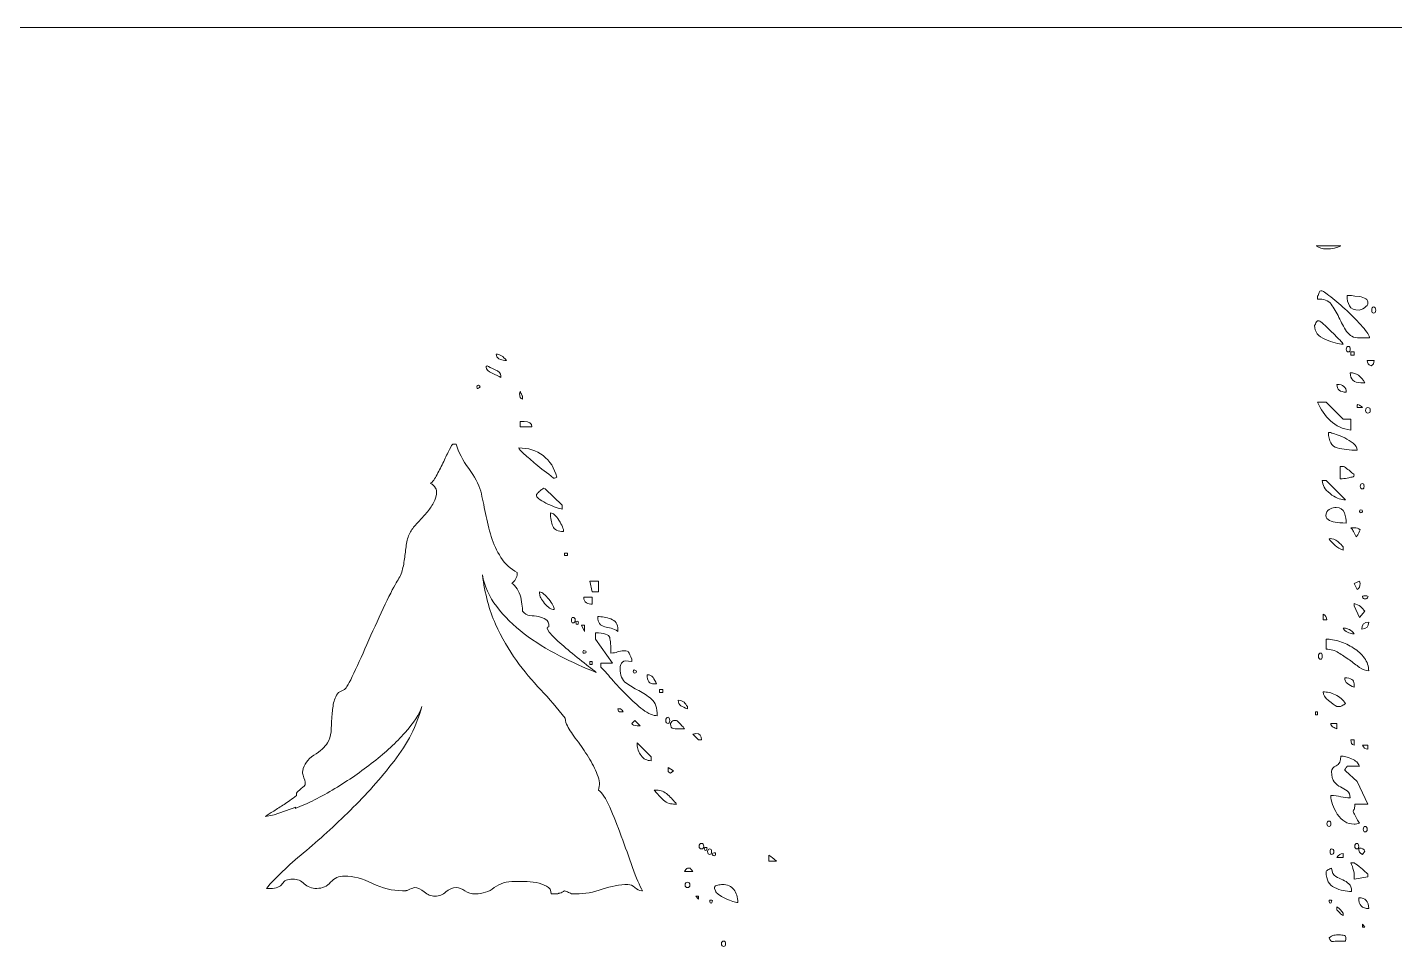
# Model space of a CAD drawing. Extents: x 915 to 2086, y -2344 to -655.
# Drawn here: x 1070.5 to 1226, y -759.9 to -655.3 of the extents above; entities that cross this region are included whole.
import ezdxf

# ---------------------------------------------------------------- set-up
doc = ezdxf.new("R2010")
doc.units = 0
doc.header["$MEASUREMENT"] = 0
doc.layers.add('Layer 1', color=7, linetype='Continuous')

# ---------------------------------------------------------------- blocks, each defined once
blk = doc.blocks.new('block 2')
at = {"layer": 'Layer 1', "lineweight": 0}
for points in [[(1220.99, -692.56), (1220.99, -692.2), (1221.35, -692.2), (1221.35, -692.56), (1220.99, -692.56)], [(1131.57, -715.35), (1131.57, -715.09), (1131.92, -715.09), (1131.92, -715.35), (1131.57, -715.35)], [(1135.44, -719.49), (1134.74, -719.49), (1134.47, -718.26), (1135.44, -718.26), (1135.44, -719.49)], [(1133.86, -723.28), (1133.86, -723.98), (1133.5, -723.28), (1133.86, -723.28)], [(1134.74, -727.41), (1134.74, -727.76), (1134.47, -727.76), (1134.47, -727.41), (1134.74, -727.41)], [(1142.39, -730.93), (1142.39, -730.58), (1142.75, -730.58), (1142.75, -730.93), (1142.39, -730.93)], [(1216.95, -733.13), (1217.21, -733.13), (1217.21, -733.48), (1216.95, -733.48), (1216.95, -733.13)], [(1146.8, -754.08), (1146.8, -754.43), (1146.53, -754.08), (1146.8, -754.08)], [(1222.31, -757.6), (1222.31, -757.25), (1222.58, -757.6), (1222.31, -757.6)]]:
    blk.add_lwpolyline(points, dxfattribs=at)
for points, knots in [([(2085.86, -929.01), (2085.63, -928.87), (2085.41, -928.75), (2085.18, -928.61), (2085.18, -928.61), (2085.18, -716.49), (2085.18, -716.49), (2085.18, -682.75), (2057.73, -655.31), (2024, -655.31), (2024, -655.31), (976.9, -655.31), (976.9, -655.31), (943.16, -655.31), (915.72, -682.75), (915.72, -716.49), (915.72, -716.49), (915.72, -928.61), (915.72, -928.61), (915.49, -928.75), (915.27, -928.87), (915.04, -929.01), (915.04, -929.01), (915.28, -929.05), (915.72, -929.14), (915.72, -929.14), (915.72, -2282.96), (915.72, -2282.96), (915.72, -2316.7), (943.16, -2344.14), (976.9, -2344.14), (976.9, -2344.14), (2024, -2344.14), (2024, -2344.14), (2057.73, -2344.14), (2085.18, -2316.7), (2085.18, -2282.96), (2085.18, -2282.96), (2085.18, -929.14), (2085.18, -929.14), (2085.62, -929.05), (2085.86, -929.01), (2085.86, -929.01)], [0, 0, 0, 0, 1, 1, 1, 2, 2, 2, 3, 3, 3, 4, 4, 4, 5, 5, 5, 6, 6, 6, 7, 7, 7, 8, 8, 8, 9, 9, 9, 10, 10, 10, 11, 11, 11, 12, 12, 12, 13, 13, 13, 14, 14, 14, 14]), ([(1218.18, -680.5), (1217.74, -680.5), (1217.37, -680.36), (1217.05, -680.13), (1217.05, -680.13), (1219.86, -680.13), (1219.86, -680.13), (1219.45, -680.37), (1218.9, -680.5), (1218.18, -680.5)], [0, 0, 0, 0, 1, 1, 1, 2, 2, 2, 3, 3, 3, 3]), ([(1221.96, -690.62), (1221.32, -690.62), (1220.83, -690.37), (1220.51, -689.87), (1220.19, -689.37), (1219.89, -688.84), (1219.63, -688.29), (1219.37, -687.73), (1219.07, -687.23), (1218.75, -686.79), (1218.43, -686.35), (1217.91, -686.16), (1217.21, -686.22), (1217.21, -686.22), (1217.21, -685.87), (1217.21, -685.87), (1217.27, -685.75), (1217.33, -685.62), (1217.39, -685.47), (1217.44, -685.32), (1217.5, -685.25), (1217.56, -685.25), (1217.56, -685.25), (1217.65, -685.25), (1217.65, -685.25), (1217.77, -685.25), (1218.12, -685.49), (1218.71, -685.96), (1219.29, -686.42), (1219.91, -686.95), (1220.55, -687.54), (1221.2, -688.12), (1221.79, -688.73), (1222.31, -689.34), (1222.84, -689.96), (1223.11, -690.39), (1223.11, -690.62), (1223.11, -690.62), (1221.96, -690.62), (1221.96, -690.62)], [0, 0, 0, 0, 1, 1, 1, 2, 2, 2, 3, 3, 3, 4, 4, 4, 5, 5, 5, 6, 6, 6, 7, 7, 7, 8, 8, 8, 9, 9, 9, 10, 10, 10, 11, 11, 11, 12, 12, 12, 13, 13, 13, 13]), ([(1220.55, -685.78), (1220.79, -685.78), (1221.24, -685.82), (1221.92, -685.91), (1222.59, -686), (1222.93, -686.25), (1222.93, -686.66), (1222.93, -686.83), (1222.8, -687.01), (1222.53, -687.19), (1222.27, -687.36), (1222.08, -687.45), (1221.96, -687.45), (1221.37, -687.45), (1220.99, -687.29), (1220.82, -686.97), (1220.64, -686.64), (1220.55, -686.25), (1220.55, -685.78)], [0, 0, 0, 0, 1, 1, 1, 2, 2, 2, 3, 3, 3, 4, 4, 4, 5, 5, 5, 6, 6, 6, 6]), ([(1223.55, -687.8), (1223.43, -687.8), (1223.37, -687.69), (1223.37, -687.45), (1223.37, -687.22), (1223.43, -687.1), (1223.55, -687.1), (1223.72, -687.1), (1223.81, -687.22), (1223.81, -687.45), (1223.81, -687.69), (1223.72, -687.8), (1223.55, -687.8)], [0, 0, 0, 0, 1, 1, 1, 2, 2, 2, 3, 3, 3, 4, 4, 4, 4]), ([(1216.95, -689.04), (1216.95, -688.98), (1217.03, -688.86), (1217.21, -688.68), (1217.21, -688.68), (1217.39, -688.68), (1217.39, -688.68), (1217.44, -688.68), (1217.62, -688.82), (1217.91, -689.08), (1218.21, -689.34), (1218.52, -689.64), (1218.84, -689.96), (1219.16, -690.28), (1219.45, -690.58), (1219.72, -690.84), (1219.98, -691.1), (1220.11, -691.26), (1220.11, -691.32), (1219.59, -691.32), (1218.91, -691.15), (1218.09, -690.79), (1217.27, -690.44), (1216.86, -689.92), (1216.86, -689.21), (1216.86, -689.21), (1216.95, -689.04), (1216.95, -689.04)], [0, 0, 0, 0, 1, 1, 1, 2, 2, 2, 3, 3, 3, 4, 4, 4, 5, 5, 5, 6, 6, 6, 7, 7, 7, 8, 8, 8, 9, 9, 9, 9]), ([(1220.47, -691.9), (1220.47, -691.69), (1220.55, -691.59), (1220.73, -691.59), (1220.85, -691.59), (1220.91, -691.69), (1220.91, -691.9), (1220.91, -692.1), (1220.85, -692.2), (1220.73, -692.2), (1220.55, -692.2), (1220.47, -692.1), (1220.47, -691.9)], [0, 0, 0, 0, 1, 1, 1, 2, 2, 2, 3, 3, 3, 4, 4, 4, 4]), ([(1123.82, -692.47), (1124.23, -692.47), (1124.61, -692.7), (1124.97, -693.17), (1124.97, -693.17), (1124.79, -693.17), (1124.79, -693.17), (1124.56, -693.17), (1124.34, -693.11), (1124.13, -693), (1123.93, -692.88), (1123.82, -692.7), (1123.82, -692.47)], [0, 0, 0, 0, 1, 1, 1, 2, 2, 2, 3, 3, 3, 4, 4, 4, 4]), ([(1222.84, -693.17), (1222.84, -693.17), (1223.64, -693.17), (1223.64, -693.17), (1223.64, -693.47), (1223.52, -693.67), (1223.28, -693.79), (1222.99, -693.67), (1222.84, -693.47), (1222.84, -693.17)], [0, 0, 0, 0, 1, 1, 1, 2, 2, 2, 3, 3, 3, 3]), ([(1124.35, -694.93), (1124.35, -694.93), (1124.35, -695.11), (1124.35, -695.11), (1124.12, -694.99), (1123.78, -694.83), (1123.34, -694.63), (1122.9, -694.42), (1122.68, -694.2), (1122.68, -693.96), (1122.68, -693.96), (1122.68, -693.87), (1122.68, -693.87), (1122.68, -693.82), (1122.71, -693.79), (1122.77, -693.79), (1122.94, -693.91), (1123.25, -694.05), (1123.69, -694.23), (1124.13, -694.4), (1124.35, -694.64), (1124.35, -694.93)], [0, 0, 0, 0, 1, 1, 1, 2, 2, 2, 3, 3, 3, 4, 4, 4, 5, 5, 5, 6, 6, 6, 7, 7, 7, 7]), ([(1222.14, -695.72), (1221.32, -695.72), (1220.91, -695.34), (1220.91, -694.58), (1221.61, -694.58), (1222.17, -694.96), (1222.58, -695.72), (1222.58, -695.72), (1222.14, -695.72), (1222.14, -695.72)], [0, 0, 0, 0, 1, 1, 1, 2, 2, 2, 3, 3, 3, 3]), ([(1121.62, -696.21), (1121.62, -696.06), (1121.68, -695.99), (1121.8, -695.99), (1122.03, -696.11), (1122.03, -696.22), (1121.8, -696.34), (1121.68, -696.4), (1121.62, -696.35), (1121.62, -696.21)], [0, 0, 0, 0, 1, 1, 1, 2, 2, 2, 3, 3, 3, 3]), ([(1219.41, -695.9), (1220.11, -695.9), (1220.47, -696.2), (1220.47, -696.78), (1219.76, -696.78), (1219.41, -696.49), (1219.41, -695.9)], [0, 0, 0, 0, 1, 1, 1, 2, 2, 2, 2]), ([(1126.82, -697.57), (1126.58, -697.51), (1126.46, -697.31), (1126.46, -696.96), (1126.46, -696.96), (1126.55, -696.69), (1126.55, -696.69), (1126.55, -696.75), (1126.6, -696.85), (1126.68, -697), (1126.77, -697.15), (1126.82, -697.25), (1126.82, -697.31), (1126.82, -697.31), (1126.82, -697.57), (1126.82, -697.57)], [0, 0, 0, 0, 1, 1, 1, 2, 2, 2, 3, 3, 3, 4, 4, 4, 5, 5, 5, 5]), ([(1220.99, -699.86), (1220.99, -699.86), (1220.99, -701.1), (1220.99, -701.1), (1220.06, -700.97), (1219.28, -700.63), (1218.66, -700.04), (1218.05, -699.45), (1217.56, -698.75), (1217.21, -697.92), (1217.21, -697.92), (1218.18, -697.92), (1218.18, -697.92), (1218.18, -697.92), (1220.11, -699.86), (1220.11, -699.86), (1220.11, -699.86), (1220.99, -699.86), (1220.99, -699.86)], [0, 0, 0, 0, 1, 1, 1, 2, 2, 2, 3, 3, 3, 4, 4, 4, 5, 5, 5, 6, 6, 6, 6]), ([(1221.7, -698.54), (1221.7, -698.54), (1221.7, -698.28), (1221.7, -698.28), (1221.7, -698.28), (1221.79, -698.19), (1221.79, -698.19), (1221.79, -698.19), (1221.96, -698.28), (1221.96, -698.28), (1222.02, -698.28), (1222.14, -698.36), (1222.31, -698.54), (1222.31, -698.54), (1221.7, -698.54), (1221.7, -698.54)], [0, 0, 0, 0, 1, 1, 1, 2, 2, 2, 3, 3, 3, 4, 4, 4, 5, 5, 5, 5]), ([(1223.19, -698.85), (1223.19, -699.06), (1223.11, -699.16), (1222.93, -699.16), (1222.76, -699.16), (1222.67, -699.06), (1222.67, -698.85), (1222.67, -698.64), (1222.76, -698.54), (1222.93, -698.54), (1223.11, -698.54), (1223.19, -698.64), (1223.19, -698.85)], [0, 0, 0, 0, 1, 1, 1, 2, 2, 2, 3, 3, 3, 4, 4, 4, 4]), ([(1126.55, -700.74), (1126.55, -700.74), (1126.55, -700.13), (1126.55, -700.13), (1126.55, -700.13), (1126.99, -700.13), (1126.99, -700.13), (1127.58, -700.13), (1127.87, -700.33), (1127.87, -700.74), (1127.87, -700.74), (1126.55, -700.74), (1126.55, -700.74)], [0, 0, 0, 0, 1, 1, 1, 2, 2, 2, 3, 3, 3, 4, 4, 4, 4]), ([(1133.28, -727.15), (1134.02, -727.73), (1134.65, -728.23), (1135.18, -728.64), (1133.83, -728.12), (1132.43, -727.48), (1131, -726.75), (1129.56, -726.02), (1128.22, -725.18), (1126.99, -724.24), (1125.76, -723.3), (1124.72, -722.28), (1123.87, -721.16), (1123.01, -720.05), (1122.47, -718.84), (1122.24, -717.55), (1122.53, -719.72), (1123.03, -721.59), (1123.73, -723.14), (1124.44, -724.7), (1125.23, -726.08), (1126.11, -727.28), (1126.99, -728.48), (1127.91, -729.6), (1128.88, -730.62), (1129.85, -731.65), (1130.78, -732.72), (1131.66, -733.84), (1131.66, -734.19), (1131.74, -734.48), (1131.92, -734.71), (1132.15, -735.19), (1132.51, -735.73), (1132.98, -736.34), (1133.45, -736.96), (1133.88, -737.61), (1134.3, -738.28), (1134.71, -738.95), (1135.05, -739.62), (1135.31, -740.26), (1135.57, -740.91), (1135.62, -741.49), (1135.44, -742.02), (1135.85, -742.32), (1136.28, -742.96), (1136.72, -743.96), (1137.16, -744.95), (1137.6, -746.06), (1138.04, -747.26), (1138.48, -748.46), (1138.9, -749.65), (1139.31, -750.82), (1139.72, -752), (1140.11, -752.88), (1140.46, -753.46), (1140.46, -753.46), (1140.37, -753.46), (1140.37, -753.46), (1140.08, -753.46), (1139.81, -753.35), (1139.58, -753.11), (1139.34, -752.88), (1139.08, -752.76), (1138.79, -752.76), (1137.85, -752.76), (1136.88, -752.94), (1135.88, -753.29), (1134.88, -753.64), (1133.88, -753.82), (1132.89, -753.82), (1132.89, -753.82), (1132.54, -753.82), (1132.54, -753.82), (1132.42, -753.82), (1132.33, -753.79), (1132.27, -753.73), (1132.21, -753.73), (1132.1, -753.68), (1131.92, -753.6), (1131.74, -753.51), (1131.63, -753.46), (1131.57, -753.46), (1131.51, -753.52), (1131.42, -753.58), (1131.3, -753.64), (1131.24, -753.7), (1131.16, -753.73), (1131.04, -753.73), (1131.04, -753.73), (1130.95, -753.73), (1130.95, -753.73), (1130.89, -753.79), (1130.76, -753.82), (1130.56, -753.82), (1130.35, -753.82), (1130.19, -753.82), (1130.07, -753.82), (1130.07, -753.41), (1129.89, -753.11), (1129.54, -752.94), (1129.19, -752.76), (1128.8, -752.63), (1128.36, -752.54), (1127.91, -752.45), (1127.46, -752.41), (1126.99, -752.41), (1126.52, -752.41), (1126.17, -752.41), (1125.94, -752.41), (1125, -752.41), (1124.22, -752.64), (1123.6, -753.11), (1122.99, -753.58), (1122.27, -753.82), (1121.44, -753.82), (1120.98, -753.82), (1120.58, -753.7), (1120.26, -753.46), (1119.94, -753.23), (1119.6, -753.11), (1119.25, -753.11), (1118.83, -753.11), (1118.45, -753.27), (1118.1, -753.6), (1117.75, -753.92), (1117.34, -754.08), (1116.87, -754.08), (1116.4, -754.08), (1115.99, -753.92), (1115.64, -753.6), (1115.28, -753.27), (1114.9, -753.11), (1114.49, -753.11), (1114.43, -753.11), (1114.27, -753.17), (1114.01, -753.29), (1113.74, -753.41), (1113.58, -753.46), (1113.52, -753.46), (1113.52, -753.46), (1113.17, -753.46), (1113.17, -753.46), (1112, -753.46), (1110.85, -753.19), (1109.74, -752.63), (1108.62, -752.07), (1107.57, -751.79), (1106.57, -751.79), (1105.92, -751.79), (1105.4, -752.03), (1104.99, -752.5), (1104.58, -752.97), (1104.05, -753.2), (1103.4, -753.2), (1102.82, -753.2), (1102.35, -753.03), (1101.99, -752.67), (1101.64, -752.32), (1101.2, -752.14), (1100.67, -752.14), (1100.09, -752.14), (1099.69, -752.32), (1099.49, -752.67), (1099.28, -753.03), (1098.83, -753.2), (1098.12, -753.2), (1098.12, -753.2), (1097.68, -753.2), (1097.68, -753.2), (1098.74, -751.97), (1100.15, -750.62), (1101.91, -749.15), (1103.67, -747.68), (1105.44, -746.07), (1107.23, -744.31), (1109.02, -742.55), (1110.68, -740.69), (1112.2, -738.72), (1113.73, -736.76), (1114.79, -734.69), (1115.37, -732.52), (1115.08, -733.4), (1114.43, -734.39), (1113.44, -735.51), (1112.44, -736.62), (1111.25, -737.72), (1109.87, -738.81), (1108.49, -739.9), (1107.02, -740.91), (1105.47, -741.85), (1103.92, -742.78), (1102.4, -743.55), (1100.94, -744.13), (1100.94, -744.13), (1101.03, -743.96), (1101.03, -743.96), (1101.03, -743.96), (1098.56, -744.84), (1098.56, -744.84), (1098.56, -744.84), (1097.59, -745.01), (1097.59, -745.01), (1097.83, -744.84), (1098.13, -744.63), (1098.52, -744.4), (1098.9, -744.16), (1099.29, -743.91), (1099.71, -743.65), (1100.11, -743.38), (1100.59, -743.05), (1101.11, -742.64), (1101.11, -742.64), (1101.11, -742.37), (1101.11, -742.37), (1101.17, -742.26), (1101.35, -742.08), (1101.64, -741.85), (1101.94, -741.61), (1102.08, -741.47), (1102.08, -741.41), (1102.14, -741.29), (1102.1, -741.03), (1101.95, -740.61), (1101.8, -740.2), (1101.76, -739.94), (1101.82, -739.82), (1101.94, -739.12), (1102.36, -738.53), (1103.09, -738.06), (1103.83, -737.59), (1104.34, -737.12), (1104.64, -736.65), (1104.87, -736.3), (1105, -735.87), (1105.03, -735.38), (1105.06, -734.88), (1105.09, -734.37), (1105.12, -733.84), (1105.15, -733.31), (1105.21, -732.8), (1105.29, -732.29), (1105.38, -731.8), (1105.57, -731.34), (1105.87, -730.93), (1105.87, -730.93), (1106.57, -730.58), (1106.57, -730.58), (1106.75, -730.46), (1107.1, -729.85), (1107.63, -728.73), (1108.16, -727.62), (1108.73, -726.35), (1109.34, -724.95), (1109.96, -723.54), (1110.58, -722.19), (1111.19, -720.9), (1111.81, -719.61), (1112.26, -718.73), (1112.56, -718.26), (1112.85, -717.85), (1113.05, -717.39), (1113.17, -716.89), (1113.29, -716.39), (1113.38, -715.88), (1113.44, -715.35), (1113.49, -714.82), (1113.57, -714.31), (1113.66, -713.81), (1113.74, -713.31), (1113.91, -712.89), (1114.14, -712.53), (1114.37, -712.19), (1114.65, -711.85), (1114.98, -711.52), (1115.3, -711.2), (1115.61, -710.86), (1115.9, -710.51), (1116.19, -710.16), (1116.46, -709.78), (1116.69, -709.37), (1116.93, -708.96), (1117.04, -708.52), (1117.04, -708.05), (1117.04, -707.93), (1116.96, -707.75), (1116.78, -707.52), (1116.61, -707.29), (1116.46, -707.17), (1116.34, -707.17), (1116.58, -706.99), (1116.82, -706.65), (1117.09, -706.15), (1117.35, -705.66), (1117.6, -705.16), (1117.84, -704.66), (1118.07, -704.16), (1118.29, -703.71), (1118.5, -703.29), (1118.7, -702.88), (1118.83, -702.68), (1118.89, -702.68), (1118.89, -702.68), (1119.25, -702.68), (1119.25, -702.68), (1119.54, -703.62), (1120.02, -704.54), (1120.7, -705.45), (1121.37, -706.36), (1121.83, -707.23), (1122.06, -708.05), (1122.24, -708.81), (1122.41, -709.65), (1122.59, -710.56), (1122.77, -711.47), (1122.99, -712.35), (1123.25, -713.2), (1123.51, -714.05), (1123.88, -714.84), (1124.35, -715.57), (1124.82, -716.31), (1125.44, -716.88), (1126.2, -717.29), (1126.2, -717.29), (1126.2, -717.47), (1126.2, -717.47), (1126.2, -717.64), (1126.14, -717.83), (1126.02, -718.04), (1125.9, -718.24), (1125.76, -718.4), (1125.58, -718.52), (1125.82, -718.64), (1126.02, -718.84), (1126.2, -719.14), (1126.37, -719.43), (1126.51, -719.76), (1126.6, -720.1), (1126.68, -720.46), (1126.74, -720.8), (1126.77, -721.12), (1126.8, -721.44), (1126.82, -721.63), (1126.82, -721.69), (1127.05, -721.98), (1127.33, -722.15), (1127.65, -722.17), (1127.97, -722.2), (1128.3, -722.25), (1128.62, -722.3), (1128.94, -722.37), (1129.22, -722.47), (1129.46, -722.61), (1129.69, -722.76), (1129.81, -723.04), (1129.81, -723.45), (1129.51, -723.45), (1129.53, -723.66), (1129.85, -724.07), (1130.17, -724.48), (1130.64, -724.95), (1131.26, -725.47), (1131.88, -726), (1132.55, -726.56), (1133.28, -727.15)], [0, 0, 0, 0, 1, 1, 1, 2, 2, 2, 3, 3, 3, 4, 4, 4, 5, 5, 5, 6, 6, 6, 7, 7, 7, 8, 8, 8, 9, 9, 9, 10, 10, 10, 11, 11, 11, 12, 12, 12, 13, 13, 13, 14, 14, 14, 15, 15, 15, 16, 16, 16, 17, 17, 17, 18, 18, 18, 19, 19, 19, 20, 20, 20, 21, 21, 21, 22, 22, 22, 23, 23, 23, 24, 24, 24, 25, 25, 25, 26, 26, 26, 27, 27, 27, 28, 28, 28, 29, 29, 29, 30, 30, 30, 31, 31, 31, 32, 32, 32, 33, 33, 33, 34, 34, 34, 35, 35, 35, 36, 36, 36, 37, 37, 37, 38, 38, 38, 39, 39, 39, 40, 40, 40, 41, 41, 41, 42, 42, 42, 43, 43, 43, 44, 44, 44, 45, 45, 45, 46, 46, 46, 47, 47, 47, 48, 48, 48, 49, 49, 49, 50, 50, 50, 51, 51, 51, 52, 52, 52, 53, 53, 53, 54, 54, 54, 55, 55, 55, 56, 56, 56, 57, 57, 57, 58, 58, 58, 59, 59, 59, 60, 60, 60, 61, 61, 61, 62, 62, 62, 63, 63, 63, 64, 64, 64, 65, 65, 65, 66, 66, 66, 67, 67, 67, 68, 68, 68, 69, 69, 69, 70, 70, 70, 71, 71, 71, 72, 72, 72, 73, 73, 73, 74, 74, 74, 75, 75, 75, 76, 76, 76, 77, 77, 77, 78, 78, 78, 79, 79, 79, 80, 80, 80, 81, 81, 81, 82, 82, 82, 83, 83, 83, 84, 84, 84, 85, 85, 85, 86, 86, 86, 87, 87, 87, 88, 88, 88, 89, 89, 89, 90, 90, 90, 91, 91, 91, 92, 92, 92, 93, 93, 93, 94, 94, 94, 95, 95, 95, 96, 96, 96, 97, 97, 97, 98, 98, 98, 99, 99, 99, 100, 100, 100, 101, 101, 101, 102, 102, 102, 103, 103, 103, 104, 104, 104, 105, 105, 105, 106, 106, 106, 107, 107, 107, 108, 108, 108, 109, 109, 109, 110, 110, 110, 111, 111, 111, 112, 112, 112, 113, 113, 113, 114, 114, 114, 115, 115, 115, 116, 116, 116, 117, 117, 117, 118, 118, 118, 119, 119, 119, 120, 120, 120, 121, 121, 121, 121]), ([(1219.45, -703.12), (1218.78, -702.94), (1218.44, -702.36), (1218.44, -701.36), (1218.68, -701.36), (1218.79, -701.39), (1218.79, -701.44), (1218.85, -701.44), (1219.03, -701.49), (1219.32, -701.58), (1219.61, -701.67), (1219.94, -701.8), (1220.29, -701.97), (1220.64, -702.15), (1220.96, -702.36), (1221.26, -702.59), (1221.55, -702.82), (1221.7, -703.09), (1221.7, -703.38), (1220.87, -703.38), (1220.13, -703.29), (1219.45, -703.12)], [0, 0, 0, 0, 1, 1, 1, 2, 2, 2, 3, 3, 3, 4, 4, 4, 5, 5, 5, 6, 6, 6, 7, 7, 7, 7]), ([(1130.34, -706.55), (1129.57, -705.97), (1128.9, -705.44), (1128.31, -704.97), (1127.84, -704.56), (1127.4, -704.17), (1126.99, -703.82), (1126.58, -703.47), (1126.37, -703.24), (1126.37, -703.12), (1127.43, -703.12), (1128.36, -703.41), (1129.15, -704), (1129.94, -704.59), (1130.45, -705.41), (1130.69, -706.46), (1130.63, -706.52), (1130.51, -706.55), (1130.34, -706.55)], [0, 0, 0, 0, 1, 1, 1, 2, 2, 2, 3, 3, 3, 4, 4, 4, 5, 5, 5, 6, 6, 6, 6]), ([(1220.38, -706.59), (1220.08, -706.63), (1219.88, -706.64), (1219.76, -706.64), (1219.76, -706.64), (1219.76, -705.23), (1219.76, -705.23), (1219.76, -705.23), (1220.11, -705.23), (1220.11, -705.23), (1220.17, -705.23), (1220.3, -705.3), (1220.51, -705.45), (1220.71, -705.6), (1220.87, -705.73), (1220.99, -705.85), (1221.05, -705.91), (1221.13, -705.97), (1221.21, -706.02), (1221.3, -706.08), (1221.35, -706.14), (1221.35, -706.2), (1221.35, -706.38), (1221.23, -706.46), (1220.99, -706.46), (1220.87, -706.52), (1220.67, -706.57), (1220.38, -706.59)], [0, 0, 0, 0, 1, 1, 1, 2, 2, 2, 3, 3, 3, 4, 4, 4, 5, 5, 5, 6, 6, 6, 7, 7, 7, 8, 8, 8, 9, 9, 9, 9]), ([(1220.38, -709.01), (1220.38, -709.01), (1220.2, -709.01), (1220.2, -709.01), (1219.73, -709.01), (1219.2, -708.78), (1218.62, -708.31), (1218.03, -707.84), (1217.74, -707.34), (1217.74, -706.82), (1217.74, -706.82), (1218.18, -706.82), (1218.18, -706.82), (1218.18, -706.82), (1220.38, -709.01), (1220.38, -709.01)], [0, 0, 0, 0, 1, 1, 1, 2, 2, 2, 3, 3, 3, 4, 4, 4, 5, 5, 5, 5]), ([(1222.05, -707.48), (1222.05, -707.27), (1222.14, -707.17), (1222.31, -707.17), (1222.43, -707.17), (1222.49, -707.27), (1222.49, -707.48), (1222.49, -707.68), (1222.43, -707.78), (1222.31, -707.78), (1222.14, -707.78), (1222.05, -707.68), (1222.05, -707.48)], [0, 0, 0, 0, 1, 1, 1, 2, 2, 2, 3, 3, 3, 4, 4, 4, 4]), ([(1131.3, -710.07), (1131.19, -710.07), (1130.97, -710.01), (1130.64, -709.9), (1130.32, -709.78), (1130, -709.65), (1129.68, -709.5), (1129.35, -709.35), (1129.06, -709.19), (1128.8, -709.01), (1128.53, -708.84), (1128.4, -708.69), (1128.4, -708.58), (1128.4, -708.58), (1128.4, -708.4), (1128.4, -708.4), (1128.46, -708.34), (1128.56, -708.24), (1128.71, -708.09), (1128.85, -707.95), (1128.99, -707.84), (1129.1, -707.78), (1129.1, -707.78), (1129.19, -707.69), (1129.19, -707.69), (1129.19, -707.69), (1129.37, -707.78), (1129.37, -707.78), (1129.37, -707.78), (1131.3, -709.63), (1131.3, -709.63), (1131.3, -709.63), (1131.3, -710.07), (1131.3, -710.07)], [0, 0, 0, 0, 1, 1, 1, 2, 2, 2, 3, 3, 3, 4, 4, 4, 5, 5, 5, 6, 6, 6, 7, 7, 7, 8, 8, 8, 9, 9, 9, 10, 10, 10, 11, 11, 11, 11]), ([(1219.19, -711.57), (1218.87, -711.51), (1218.6, -711.41), (1218.4, -711.26), (1218.19, -711.11), (1218.12, -710.89), (1218.18, -710.6), (1218.29, -710.31), (1218.46, -710.11), (1218.66, -710.03), (1218.87, -709.94), (1219.09, -709.9), (1219.32, -709.9), (1219.79, -709.9), (1220.1, -710.1), (1220.25, -710.51), (1220.39, -710.92), (1220.47, -711.3), (1220.47, -711.66), (1219.94, -711.66), (1219.51, -711.63), (1219.19, -711.57)], [0, 0, 0, 0, 1, 1, 1, 2, 2, 2, 3, 3, 3, 4, 4, 4, 5, 5, 5, 6, 6, 6, 7, 7, 7, 7]), ([(1221.96, -710.34), (1221.96, -710.22), (1222.02, -710.16), (1222.14, -710.16), (1222.26, -710.16), (1222.31, -710.22), (1222.31, -710.34), (1222.2, -710.57), (1222.08, -710.57), (1221.96, -710.34)], [0, 0, 0, 0, 1, 1, 1, 2, 2, 2, 3, 3, 3, 3]), ([(1130.25, -712.01), (1130.07, -711.6), (1129.98, -711.1), (1129.98, -710.51), (1130.28, -710.51), (1130.6, -710.79), (1130.95, -711.35), (1131.3, -711.91), (1131.48, -712.33), (1131.48, -712.62), (1130.83, -712.62), (1130.42, -712.42), (1130.25, -712.01)], [0, 0, 0, 0, 1, 1, 1, 2, 2, 2, 3, 3, 3, 4, 4, 4, 4]), ([(1220.11, -714.38), (1220.11, -714.38), (1220.11, -714.74), (1220.11, -714.74), (1219.76, -714.62), (1219.45, -714.44), (1219.19, -714.21), (1218.93, -713.97), (1218.71, -713.74), (1218.53, -713.5), (1218.53, -713.5), (1218.62, -713.42), (1218.62, -713.42), (1218.91, -713.42), (1219.2, -713.53), (1219.5, -713.77), (1219.79, -714), (1220, -714.21), (1220.11, -714.38)], [0, 0, 0, 0, 1, 1, 1, 2, 2, 2, 3, 3, 3, 4, 4, 4, 5, 5, 5, 6, 6, 6, 6]), ([(1221.61, -713.24), (1221.49, -713.01), (1221.39, -712.8), (1221.3, -712.62), (1221.21, -712.45), (1221.11, -712.3), (1220.99, -712.19), (1220.99, -712.19), (1221.35, -712.19), (1221.35, -712.19), (1221.64, -712.19), (1221.88, -712.27), (1222.05, -712.45), (1221.99, -712.62), (1221.84, -712.89), (1221.61, -713.24)], [0, 0, 0, 0, 1, 1, 1, 2, 2, 2, 3, 3, 3, 4, 4, 4, 5, 5, 5, 5]), ([(1128.75, -719.67), (1128.75, -719.67), (1128.75, -719.49), (1128.75, -719.49), (1129.05, -719.55), (1129.4, -719.83), (1129.81, -720.33), (1130.22, -720.82), (1130.42, -721.22), (1130.42, -721.51), (1130.07, -721.51), (1129.7, -721.28), (1129.32, -720.81), (1128.94, -720.34), (1128.75, -719.96), (1128.75, -719.67)], [0, 0, 0, 0, 1, 1, 1, 2, 2, 2, 3, 3, 3, 4, 4, 4, 5, 5, 5, 5]), ([(1222.05, -718.52), (1222.05, -718.87), (1221.93, -719.11), (1221.7, -719.23), (1221.7, -719.23), (1221.35, -718.52), (1221.35, -718.52), (1221.35, -718.52), (1221.96, -718.26), (1221.96, -718.26), (1221.96, -718.26), (1222.05, -718.52), (1222.05, -718.52)], [0, 0, 0, 0, 1, 1, 1, 2, 2, 2, 3, 3, 3, 4, 4, 4, 4]), ([(1134.74, -720.1), (1134.74, -720.1), (1134.74, -720.9), (1134.74, -720.9), (1134.5, -720.9), (1134.28, -720.84), (1134.08, -720.72), (1133.87, -720.61), (1133.77, -720.4), (1133.77, -720.1), (1133.77, -720.1), (1134.74, -720.1), (1134.74, -720.1)], [0, 0, 0, 0, 1, 1, 1, 2, 2, 2, 3, 3, 3, 4, 4, 4, 4]), ([(1222.58, -721.69), (1222.58, -721.69), (1221.96, -722.39), (1221.96, -722.39), (1221.96, -722.39), (1221.35, -721.07), (1221.35, -721.07), (1221.35, -721.07), (1221.35, -720.81), (1221.35, -720.81), (1221.64, -720.87), (1221.89, -720.99), (1222.09, -721.16), (1222.3, -721.34), (1222.46, -721.51), (1222.58, -721.69)], [0, 0, 0, 0, 1, 1, 1, 2, 2, 2, 3, 3, 3, 4, 4, 4, 5, 5, 5, 5]), ([(1222.62, -720.28), (1222.47, -720.28), (1222.37, -720.22), (1222.31, -720.1), (1222.26, -719.99), (1222.36, -719.93), (1222.62, -719.93), (1222.89, -719.93), (1222.99, -719.99), (1222.93, -720.1), (1222.87, -720.22), (1222.77, -720.28), (1222.62, -720.28)], [0, 0, 0, 0, 1, 1, 1, 2, 2, 2, 3, 3, 3, 4, 4, 4, 4]), ([(1132.36, -722.7), (1132.36, -722.5), (1132.42, -722.39), (1132.54, -722.39), (1132.71, -722.39), (1132.8, -722.5), (1132.8, -722.7), (1132.8, -722.91), (1132.71, -723.01), (1132.54, -723.01), (1132.42, -723.01), (1132.36, -722.91), (1132.36, -722.7)], [0, 0, 0, 0, 1, 1, 1, 2, 2, 2, 3, 3, 3, 4, 4, 4, 4]), ([(1132.89, -723.01), (1132.83, -722.89), (1132.87, -722.83), (1133.02, -722.83), (1133.17, -722.83), (1133.21, -722.89), (1133.15, -723.01), (1133.15, -723.13), (1133.11, -723.19), (1133.02, -723.19), (1132.93, -723.19), (1132.89, -723.13), (1132.89, -723.01)], [0, 0, 0, 0, 1, 1, 1, 2, 2, 2, 3, 3, 3, 4, 4, 4, 4]), ([(1137.64, -723.98), (1137.41, -723.8), (1137.16, -723.68), (1136.89, -723.62), (1136.63, -723.57), (1136.38, -723.51), (1136.15, -723.45), (1135.91, -723.39), (1135.72, -723.28), (1135.57, -723.1), (1135.43, -722.92), (1135.35, -722.66), (1135.35, -722.3), (1135.82, -722.3), (1136.32, -722.39), (1136.85, -722.57), (1137.38, -722.75), (1137.64, -723.16), (1137.64, -723.8), (1137.64, -723.8), (1137.64, -723.98), (1137.64, -723.98)], [0, 0, 0, 0, 1, 1, 1, 2, 2, 2, 3, 3, 3, 4, 4, 4, 5, 5, 5, 6, 6, 6, 7, 7, 7, 7]), ([(1218.26, -722.66), (1218.26, -722.66), (1217.83, -722.66), (1217.83, -722.66), (1217.83, -722.66), (1217.83, -722.04), (1217.83, -722.04), (1218.12, -722.16), (1218.26, -722.37), (1218.26, -722.66)], [0, 0, 0, 0, 1, 1, 1, 2, 2, 2, 3, 3, 3, 3]), ([(1138.57, -729.83), (1139, -730.15), (1139.49, -730.45), (1140.02, -730.71), (1140.55, -730.98), (1141.03, -731.3), (1141.47, -731.68), (1141.91, -732.06), (1142.13, -732.69), (1142.13, -733.57), (1141.66, -733.57), (1141.12, -733.34), (1140.5, -732.87), (1139.89, -732.4), (1139.27, -731.85), (1138.65, -731.24), (1138.04, -730.62), (1137.46, -730.01), (1136.94, -729.39), (1136.41, -728.77), (1136, -728.32), (1135.7, -728.03), (1135.7, -728.03), (1135.7, -727.59), (1135.7, -727.59), (1135.7, -727.59), (1137.03, -727.59), (1137.03, -727.59), (1137.03, -727.59), (1135.09, -724.86), (1135.09, -724.86), (1135.09, -724.86), (1135.09, -724.15), (1135.09, -724.15), (1136.09, -724.15), (1136.63, -724.33), (1136.72, -724.68), (1136.8, -725.04), (1136.85, -725.62), (1136.85, -726.44), (1137.14, -726.44), (1137.39, -726.4), (1137.6, -726.31), (1137.8, -726.22), (1138.05, -726.18), (1138.34, -726.18), (1138.64, -726.18), (1138.81, -726.24), (1138.87, -726.35), (1138.93, -726.47), (1139.05, -726.74), (1139.23, -727.15), (1139.23, -727.15), (1139.23, -727.41), (1139.23, -727.41), (1138.7, -727.29), (1138.34, -727.31), (1138.17, -727.46), (1137.99, -727.6), (1137.91, -727.85), (1137.91, -728.2), (1137.91, -728.96), (1138.12, -729.51), (1138.57, -729.83)], [0, 0, 0, 0, 1, 1, 1, 2, 2, 2, 3, 3, 3, 4, 4, 4, 5, 5, 5, 6, 6, 6, 7, 7, 7, 8, 8, 8, 9, 9, 9, 10, 10, 10, 11, 11, 11, 12, 12, 12, 13, 13, 13, 14, 14, 14, 15, 15, 15, 16, 16, 16, 17, 17, 17, 18, 18, 18, 19, 19, 19, 20, 20, 20, 21, 21, 21, 21]), ([(1221.17, -724.24), (1220.99, -724.24), (1220.8, -724.19), (1220.6, -724.07), (1220.39, -723.95), (1220.23, -723.8), (1220.11, -723.62), (1220.11, -723.62), (1220.2, -723.62), (1220.2, -723.62), (1220.67, -723.62), (1221.05, -723.83), (1221.35, -724.24), (1221.35, -724.24), (1221.17, -724.24), (1221.17, -724.24)], [0, 0, 0, 0, 1, 1, 1, 2, 2, 2, 3, 3, 3, 4, 4, 4, 5, 5, 5, 5]), ([(1222.23, -723.71), (1222.23, -723.19), (1222.49, -722.92), (1223.02, -722.92), (1223.02, -723.45), (1222.76, -723.71), (1222.23, -723.71)], [0, 0, 0, 0, 1, 1, 1, 2, 2, 2, 2]), ([(1221.96, -728.07), (1221.61, -727.81), (1221.23, -727.53), (1220.82, -727.23), (1220.41, -726.94), (1220, -726.66), (1219.59, -726.4), (1219.18, -726.14), (1218.71, -726), (1218.18, -726), (1218.18, -726), (1218.18, -724.86), (1218.18, -724.86), (1218.65, -724.86), (1219.16, -724.95), (1219.72, -725.12), (1220.28, -725.3), (1220.8, -725.55), (1221.3, -725.87), (1221.8, -726.19), (1222.21, -726.57), (1222.53, -727.01), (1222.86, -727.46), (1223.02, -727.94), (1223.02, -728.47), (1222.67, -728.47), (1222.31, -728.33), (1221.96, -728.07)], [0, 0, 0, 0, 1, 1, 1, 2, 2, 2, 3, 3, 3, 4, 4, 4, 5, 5, 5, 6, 6, 6, 7, 7, 7, 8, 8, 8, 9, 9, 9, 9]), ([(1134.03, -726.31), (1134.03, -726.4), (1133.97, -726.44), (1133.86, -726.44), (1133.74, -726.5), (1133.68, -726.46), (1133.68, -726.31), (1133.68, -726.16), (1133.74, -726.12), (1133.86, -726.18), (1133.97, -726.18), (1134.03, -726.22), (1134.03, -726.31)], [0, 0, 0, 0, 1, 1, 1, 2, 2, 2, 3, 3, 3, 4, 4, 4, 4]), ([(1217.56, -727.15), (1217.39, -727.15), (1217.3, -727.03), (1217.3, -726.8), (1217.3, -726.56), (1217.39, -726.44), (1217.56, -726.44), (1217.68, -726.44), (1217.74, -726.56), (1217.74, -726.8), (1217.74, -727.03), (1217.68, -727.15), (1217.56, -727.15)], [0, 0, 0, 0, 1, 1, 1, 2, 2, 2, 3, 3, 3, 4, 4, 4, 4]), ([(1139.4, -728.51), (1139.4, -728.37), (1139.46, -728.32), (1139.58, -728.38), (1139.81, -728.5), (1139.81, -728.62), (1139.58, -728.73), (1139.46, -728.73), (1139.4, -728.66), (1139.4, -728.51)], [0, 0, 0, 0, 1, 1, 1, 2, 2, 2, 3, 3, 3, 3]), ([(1140.98, -728.91), (1141.28, -728.91), (1141.5, -729.01), (1141.65, -729.22), (1141.79, -729.42), (1141.92, -729.67), (1142.04, -729.96), (1142.04, -729.96), (1141.78, -729.96), (1141.78, -729.96), (1141.25, -729.96), (1140.98, -729.61), (1140.98, -728.91)], [0, 0, 0, 0, 1, 1, 1, 2, 2, 2, 3, 3, 3, 4, 4, 4, 4]), ([(1221.35, -730.32), (1221.05, -730.2), (1220.8, -730.07), (1220.6, -729.92), (1220.39, -729.77), (1220.29, -729.55), (1220.29, -729.26), (1220.99, -729.26), (1221.35, -729.49), (1221.35, -729.96), (1221.35, -729.96), (1221.35, -730.32), (1221.35, -730.32)], [0, 0, 0, 0, 1, 1, 1, 2, 2, 2, 3, 3, 3, 4, 4, 4, 4]), ([(1145.56, -732.78), (1145.27, -732.66), (1145.02, -732.54), (1144.81, -732.43), (1144.61, -732.31), (1144.51, -732.1), (1144.51, -731.81), (1144.8, -731.81), (1145.02, -731.89), (1145.17, -732.03), (1145.31, -732.18), (1145.44, -732.34), (1145.56, -732.52), (1145.56, -732.52), (1145.56, -732.78), (1145.56, -732.78)], [0, 0, 0, 0, 1, 1, 1, 2, 2, 2, 3, 3, 3, 4, 4, 4, 5, 5, 5, 5]), ([(1220.38, -732.16), (1220.32, -732.22), (1220.22, -732.29), (1220.07, -732.38), (1219.92, -732.47), (1219.82, -732.52), (1219.76, -732.52), (1219.76, -732.52), (1219.41, -732.52), (1219.41, -732.52), (1219.18, -732.4), (1218.85, -732.18), (1218.44, -731.85), (1218.03, -731.53), (1217.83, -731.19), (1217.83, -730.85), (1218.29, -730.85), (1218.76, -730.96), (1219.23, -731.19), (1219.7, -731.43), (1220.08, -731.75), (1220.38, -732.16)], [0, 0, 0, 0, 1, 1, 1, 2, 2, 2, 3, 3, 3, 4, 4, 4, 5, 5, 5, 6, 6, 6, 7, 7, 7, 7]), ([(1138.26, -733.13), (1138.26, -733.13), (1137.99, -733.13), (1137.99, -733.13), (1137.76, -733.13), (1137.64, -733.01), (1137.64, -732.78), (1137.64, -732.78), (1137.99, -732.78), (1137.99, -732.78), (1137.99, -732.84), (1138.04, -732.9), (1138.12, -732.95), (1138.21, -733.01), (1138.26, -733.07), (1138.26, -733.13)], [0, 0, 0, 0, 1, 1, 1, 2, 2, 2, 3, 3, 3, 4, 4, 4, 5, 5, 5, 5]), ([(1143.36, -734.45), (1143.19, -734.45), (1143.1, -734.33), (1143.1, -734.1), (1143.1, -733.86), (1143.19, -733.75), (1143.36, -733.75), (1143.48, -733.75), (1143.54, -733.86), (1143.54, -734.1), (1143.54, -734.33), (1143.48, -734.45), (1143.36, -734.45)], [0, 0, 0, 0, 1, 1, 1, 2, 2, 2, 3, 3, 3, 4, 4, 4, 4]), ([(1139.23, -734.45), (1139.23, -734.45), (1139.58, -734.1), (1139.58, -734.1), (1139.58, -734.1), (1140.19, -734.71), (1140.19, -734.71), (1140.19, -734.71), (1139.84, -734.71), (1139.84, -734.71), (1139.49, -734.71), (1139.28, -734.63), (1139.23, -734.45)], [0, 0, 0, 0, 1, 1, 1, 2, 2, 2, 3, 3, 3, 4, 4, 4, 4]), ([(1144.77, -734.54), (1145, -734.77), (1145.15, -734.95), (1145.21, -735.07), (1145.21, -735.07), (1144.59, -735.07), (1144.59, -735.07), (1144.42, -735.07), (1144.21, -735.05), (1143.98, -735.03), (1143.74, -735), (1143.63, -734.83), (1143.63, -734.54), (1143.63, -734.54), (1143.63, -734.45), (1143.63, -734.45), (1143.68, -734.39), (1143.74, -734.32), (1143.8, -734.23), (1143.86, -734.14), (1143.92, -734.1), (1143.98, -734.1), (1143.98, -734.1), (1144.33, -734.1), (1144.33, -734.1), (1144.39, -734.16), (1144.54, -734.31), (1144.77, -734.54)], [0, 0, 0, 0, 1, 1, 1, 2, 2, 2, 3, 3, 3, 4, 4, 4, 5, 5, 5, 6, 6, 6, 7, 7, 7, 8, 8, 8, 9, 9, 9, 9]), ([(1218.71, -734.45), (1218.71, -734.45), (1219.41, -734.45), (1219.41, -734.45), (1219.41, -734.45), (1219.41, -735.07), (1219.41, -735.07), (1219.29, -735.01), (1219.14, -734.94), (1218.97, -734.85), (1218.79, -734.76), (1218.71, -734.63), (1218.71, -734.45)], [0, 0, 0, 0, 1, 1, 1, 2, 2, 2, 3, 3, 3, 4, 4, 4, 4]), ([(1139.84, -736.65), (1139.84, -736.65), (1141.43, -738.24), (1141.43, -738.24), (1141.43, -738.24), (1141.43, -738.68), (1141.43, -738.68), (1140.96, -738.68), (1140.57, -738.49), (1140.28, -738.1), (1139.99, -737.72), (1139.84, -737.3), (1139.84, -736.83), (1139.84, -736.83), (1139.84, -736.65), (1139.84, -736.65)], [0, 0, 0, 0, 1, 1, 1, 2, 2, 2, 3, 3, 3, 4, 4, 4, 5, 5, 5, 5]), ([(1146.8, -736.3), (1146.8, -736.3), (1146.18, -735.68), (1146.18, -735.68), (1146.24, -735.68), (1146.3, -735.67), (1146.36, -735.64), (1146.41, -735.61), (1146.47, -735.6), (1146.53, -735.6), (1146.94, -735.6), (1147.15, -735.83), (1147.15, -736.3), (1147.15, -736.3), (1146.8, -736.3), (1146.8, -736.3)], [0, 0, 0, 0, 1, 1, 1, 2, 2, 2, 3, 3, 3, 4, 4, 4, 5, 5, 5, 5]), ([(1220.99, -736.3), (1220.99, -736.3), (1221.35, -736.3), (1221.35, -736.3), (1221.35, -736.3), (1221.35, -736.92), (1221.35, -736.92), (1221.11, -736.86), (1220.99, -736.65), (1220.99, -736.3)], [0, 0, 0, 0, 1, 1, 1, 2, 2, 2, 3, 3, 3, 3]), ([(1220.38, -739.82), (1220.38, -739.82), (1221.7, -741.05), (1221.7, -741.05), (1221.7, -741.05), (1222.93, -743.61), (1222.93, -743.61), (1222.93, -743.61), (1221.43, -743.61), (1221.43, -743.61), (1221.43, -743.96), (1221.4, -744.16), (1221.35, -744.22), (1221.29, -744.28), (1221.26, -744.34), (1221.26, -744.4), (1221.26, -744.46), (1221.3, -744.57), (1221.39, -744.75), (1221.48, -744.93), (1221.67, -745.28), (1221.96, -745.8), (1221.9, -745.8), (1221.8, -745.82), (1221.65, -745.85), (1221.51, -745.88), (1221.4, -745.89), (1221.35, -745.89), (1220.58, -745.89), (1219.95, -745.51), (1219.45, -744.75), (1218.95, -743.99), (1218.71, -743.28), (1218.71, -742.64), (1219.12, -742.64), (1219.5, -742.68), (1219.85, -742.77), (1220.2, -742.86), (1220.55, -742.9), (1220.91, -742.9), (1220.91, -742.55), (1220.79, -742.28), (1220.55, -742.11), (1220.32, -741.94), (1220.07, -741.79), (1219.81, -741.67), (1219.54, -741.55), (1219.31, -741.36), (1219.1, -741.1), (1218.9, -740.83), (1218.79, -740.44), (1218.79, -739.91), (1218.79, -739.62), (1218.97, -739.4), (1219.32, -739.25), (1219.67, -739.1), (1219.85, -738.74), (1219.85, -738.15), (1220.2, -738.15), (1220.61, -738.25), (1221.08, -738.46), (1221.55, -738.66), (1221.84, -738.94), (1221.96, -739.29), (1221.96, -739.29), (1220.55, -739.29), (1220.55, -739.29), (1220.55, -739.35), (1220.52, -739.41), (1220.47, -739.47), (1220.29, -739.65), (1220.26, -739.76), (1220.38, -739.82)], [0, 0, 0, 0, 1, 1, 1, 2, 2, 2, 3, 3, 3, 4, 4, 4, 5, 5, 5, 6, 6, 6, 7, 7, 7, 8, 8, 8, 9, 9, 9, 10, 10, 10, 11, 11, 11, 12, 12, 12, 13, 13, 13, 14, 14, 14, 15, 15, 15, 16, 16, 16, 17, 17, 17, 18, 18, 18, 19, 19, 19, 20, 20, 20, 21, 21, 21, 22, 22, 22, 23, 23, 23, 24, 24, 24, 24]), ([(1222.31, -736.92), (1222.31, -736.92), (1222.93, -736.92), (1222.93, -736.92), (1222.93, -736.92), (1222.93, -737.36), (1222.93, -737.36), (1222.64, -737.36), (1222.43, -737.21), (1222.31, -736.92)], [0, 0, 0, 0, 1, 1, 1, 2, 2, 2, 3, 3, 3, 3]), ([(1143.98, -739.82), (1143.98, -739.82), (1143.63, -740.09), (1143.63, -740.09), (1143.57, -740.09), (1143.51, -740.05), (1143.45, -740), (1143.39, -739.94), (1143.36, -739.88), (1143.36, -739.82), (1143.36, -739.82), (1143.36, -739.47), (1143.36, -739.47), (1143.36, -739.47), (1143.98, -739.82), (1143.98, -739.82)], [0, 0, 0, 0, 1, 1, 1, 2, 2, 2, 3, 3, 3, 4, 4, 4, 5, 5, 5, 5]), ([(1143.32, -742.55), (1143.7, -742.9), (1144.04, -743.25), (1144.33, -743.61), (1144.33, -743.61), (1143.98, -743.61), (1143.98, -743.61), (1143.51, -743.61), (1143.08, -743.42), (1142.7, -743.03), (1142.32, -742.65), (1142.01, -742.32), (1141.78, -742.02), (1141.78, -742.02), (1142.04, -742.02), (1142.04, -742.02), (1142.51, -742.02), (1142.94, -742.2), (1143.32, -742.55)], [0, 0, 0, 0, 1, 1, 1, 2, 2, 2, 3, 3, 3, 4, 4, 4, 5, 5, 5, 6, 6, 6, 6]), ([(1218.53, -746.16), (1218.35, -746.16), (1218.26, -746.06), (1218.26, -745.85), (1218.26, -745.65), (1218.35, -745.54), (1218.53, -745.54), (1218.65, -745.54), (1218.71, -745.65), (1218.71, -745.85), (1218.71, -746.06), (1218.65, -746.16), (1218.53, -746.16)], [0, 0, 0, 0, 1, 1, 1, 2, 2, 2, 3, 3, 3, 4, 4, 4, 4]), ([(1222.4, -746.47), (1222.4, -746.26), (1222.46, -746.16), (1222.58, -746.16), (1222.76, -746.16), (1222.84, -746.26), (1222.84, -746.47), (1222.84, -746.67), (1222.76, -746.77), (1222.58, -746.77), (1222.46, -746.77), (1222.4, -746.67), (1222.4, -746.47)], [0, 0, 0, 0, 1, 1, 1, 2, 2, 2, 3, 3, 3, 4, 4, 4, 4]), ([(1147.15, -748.71), (1146.97, -748.71), (1146.88, -748.61), (1146.88, -748.4), (1146.88, -748.2), (1146.97, -748.09), (1147.15, -748.09), (1147.32, -748.09), (1147.41, -748.2), (1147.41, -748.4), (1147.41, -748.61), (1147.32, -748.71), (1147.15, -748.71)], [0, 0, 0, 0, 1, 1, 1, 2, 2, 2, 3, 3, 3, 4, 4, 4, 4]), ([(1147.5, -748.71), (1147.44, -748.6), (1147.48, -748.53), (1147.63, -748.53), (1147.78, -748.53), (1147.82, -748.6), (1147.76, -748.71), (1147.76, -748.83), (1147.72, -748.89), (1147.63, -748.89), (1147.54, -748.89), (1147.5, -748.83), (1147.5, -748.71)], [0, 0, 0, 0, 1, 1, 1, 2, 2, 2, 3, 3, 3, 4, 4, 4, 4]), ([(1148.12, -749.33), (1147.94, -749.33), (1147.85, -749.23), (1147.85, -749.02), (1147.85, -748.81), (1147.94, -748.71), (1148.12, -748.71), (1148.23, -748.71), (1148.29, -748.81), (1148.29, -749.02), (1148.29, -749.23), (1148.23, -749.33), (1148.12, -749.33)], [0, 0, 0, 0, 1, 1, 1, 2, 2, 2, 3, 3, 3, 4, 4, 4, 4]), ([(1148.6, -749.5), (1148.51, -749.5), (1148.44, -749.45), (1148.38, -749.33), (1148.38, -749.21), (1148.45, -749.15), (1148.6, -749.15), (1148.75, -749.15), (1148.79, -749.21), (1148.73, -749.33), (1148.73, -749.45), (1148.69, -749.5), (1148.6, -749.5)], [0, 0, 0, 0, 1, 1, 1, 2, 2, 2, 3, 3, 3, 4, 4, 4, 4]), ([(1218.79, -748.71), (1218.97, -748.71), (1219.06, -748.81), (1219.06, -749.02), (1219.06, -749.23), (1218.97, -749.33), (1218.79, -749.33), (1218.68, -749.33), (1218.62, -749.23), (1218.62, -749.02), (1218.62, -748.81), (1218.68, -748.71), (1218.79, -748.71)], [0, 0, 0, 0, 1, 1, 1, 2, 2, 2, 3, 3, 3, 4, 4, 4, 4]), ([(1219.41, -749.68), (1219.59, -749.39), (1219.82, -749.24), (1220.11, -749.24), (1220.11, -749.24), (1220.11, -749.68), (1220.11, -749.68), (1220.11, -749.68), (1219.41, -749.68), (1219.41, -749.68)], [0, 0, 0, 0, 1, 1, 1, 2, 2, 2, 3, 3, 3, 3]), ([(1221.7, -748.71), (1221.52, -748.71), (1221.43, -748.61), (1221.43, -748.4), (1221.43, -748.2), (1221.52, -748.09), (1221.7, -748.09), (1221.82, -748.09), (1221.88, -748.2), (1221.88, -748.4), (1221.88, -748.61), (1221.82, -748.71), (1221.7, -748.71)], [0, 0, 0, 0, 1, 1, 1, 2, 2, 2, 3, 3, 3, 4, 4, 4, 4]), ([(1222.58, -748.98), (1222.58, -748.98), (1222.31, -749.33), (1222.31, -749.33), (1222.02, -749.21), (1221.88, -748.98), (1221.88, -748.62), (1222.28, -748.62), (1222.52, -748.74), (1222.58, -748.98)], [0, 0, 0, 0, 1, 1, 1, 2, 2, 2, 3, 3, 3, 3]), ([(1154.8, -750.12), (1154.8, -750.12), (1154.8, -749.41), (1154.8, -749.41), (1155.45, -749.89), (1155.74, -750.12), (1155.68, -750.12), (1155.68, -750.12), (1154.8, -750.12), (1154.8, -750.12)], [0, 0, 0, 0, 1, 1, 1, 2, 2, 2, 3, 3, 3, 3]), ([(1221.35, -752.14), (1221.4, -751.85), (1221.39, -751.53), (1221.3, -751.18), (1221.21, -750.82), (1221.11, -750.53), (1220.99, -750.29), (1220.99, -750.29), (1221.35, -750.29), (1221.35, -750.29), (1221.4, -750.29), (1221.59, -750.43), (1221.92, -750.69), (1222.24, -750.95), (1222.46, -751.14), (1222.58, -751.26), (1222.58, -751.26), (1222.76, -751.44), (1222.76, -751.44), (1222.81, -751.5), (1222.87, -751.53), (1222.93, -751.53), (1222.93, -751.53), (1222.93, -751.88), (1222.93, -751.88), (1222.93, -751.88), (1221.35, -752.14), (1221.35, -752.14)], [0, 0, 0, 0, 1, 1, 1, 2, 2, 2, 3, 3, 3, 4, 4, 4, 5, 5, 5, 6, 6, 6, 7, 7, 7, 8, 8, 8, 9, 9, 9, 9]), ([(1145.21, -751.26), (1145.27, -751.21), (1145.33, -751.13), (1145.39, -751.04), (1145.44, -750.95), (1145.5, -750.91), (1145.56, -750.91), (1145.56, -750.91), (1145.91, -750.91), (1145.91, -750.91), (1145.91, -750.97), (1145.94, -751.03), (1146, -751.09), (1146, -751.09), (1146.18, -751.26), (1146.18, -751.26), (1146.18, -751.26), (1145.21, -751.26), (1145.21, -751.26)], [0, 0, 0, 0, 1, 1, 1, 2, 2, 2, 3, 3, 3, 4, 4, 4, 5, 5, 5, 6, 6, 6, 6]), ([(1218.49, -751.04), (1218.63, -750.95), (1218.73, -750.91), (1218.79, -750.91), (1218.85, -751.38), (1219.01, -751.69), (1219.28, -751.84), (1219.54, -751.98), (1219.81, -752.12), (1220.07, -752.23), (1220.33, -752.35), (1220.57, -752.5), (1220.77, -752.67), (1220.98, -752.85), (1221.08, -753.14), (1221.08, -753.55), (1220.44, -753.55), (1219.79, -753.41), (1219.14, -753.11), (1218.5, -752.82), (1218.18, -752.23), (1218.18, -751.35), (1218.18, -751.35), (1218.18, -751.26), (1218.18, -751.26), (1218.24, -751.21), (1218.34, -751.13), (1218.49, -751.04)], [0, 0, 0, 0, 1, 1, 1, 2, 2, 2, 3, 3, 3, 4, 4, 4, 5, 5, 5, 6, 6, 6, 7, 7, 7, 8, 8, 8, 9, 9, 9, 9]), ([(1145.83, -752.8), (1145.83, -753.01), (1145.74, -753.11), (1145.56, -753.11), (1145.39, -753.11), (1145.3, -753.01), (1145.3, -752.8), (1145.3, -752.6), (1145.39, -752.5), (1145.56, -752.5), (1145.74, -752.5), (1145.83, -752.6), (1145.83, -752.8)], [0, 0, 0, 0, 1, 1, 1, 2, 2, 2, 3, 3, 3, 4, 4, 4, 4]), ([(1149.88, -754.34), (1149.23, -754.05), (1148.85, -753.76), (1148.73, -753.46), (1148.55, -753.11), (1148.61, -752.91), (1148.91, -752.85), (1149.2, -752.79), (1149.41, -752.76), (1149.52, -752.76), (1150.11, -752.76), (1150.55, -752.95), (1150.84, -753.33), (1151.14, -753.71), (1151.28, -754.2), (1151.28, -754.79), (1150.99, -754.79), (1150.52, -754.64), (1149.88, -754.34)], [0, 0, 0, 0, 1, 1, 1, 2, 2, 2, 3, 3, 3, 4, 4, 4, 5, 5, 5, 6, 6, 6, 6]), ([(1148.38, -754.7), (1148.38, -754.81), (1148.33, -754.87), (1148.25, -754.87), (1148.16, -754.87), (1148.12, -754.81), (1148.12, -754.7), (1148.06, -754.58), (1148.1, -754.52), (1148.25, -754.52), (1148.39, -754.52), (1148.44, -754.58), (1148.38, -754.7)], [0, 0, 0, 0, 1, 1, 1, 2, 2, 2, 3, 3, 3, 4, 4, 4, 4]), ([(1218.53, -754.7), (1218.47, -754.58), (1218.52, -754.52), (1218.66, -754.52), (1218.81, -754.52), (1218.85, -754.58), (1218.79, -754.7), (1218.79, -754.81), (1218.75, -754.87), (1218.66, -754.87), (1218.57, -754.87), (1218.53, -754.81), (1218.53, -754.7)], [0, 0, 0, 0, 1, 1, 1, 2, 2, 2, 3, 3, 3, 4, 4, 4, 4]), ([(1219.41, -755.66), (1219.41, -755.66), (1219.41, -755.31), (1219.41, -755.31), (1219.7, -755.49), (1219.94, -755.72), (1220.11, -756.02), (1220.11, -756.02), (1220.11, -756.28), (1220.11, -756.28), (1220, -756.22), (1219.86, -756.12), (1219.72, -755.97), (1219.57, -755.83), (1219.47, -755.72), (1219.41, -755.66)], [0, 0, 0, 0, 1, 1, 1, 2, 2, 2, 3, 3, 3, 4, 4, 4, 5, 5, 5, 5]), ([(1221.88, -754.26), (1222.64, -754.26), (1223.02, -754.67), (1223.02, -755.49), (1222.26, -755.49), (1221.88, -755.08), (1221.88, -754.26)], [0, 0, 0, 0, 1, 1, 1, 2, 2, 2, 2]), ([(1219.06, -758.52), (1219.23, -758.5), (1219.44, -758.48), (1219.67, -758.48), (1219.85, -758.48), (1220.04, -758.51), (1220.25, -758.57), (1220.45, -758.63), (1220.49, -758.83), (1220.38, -759.18), (1220.38, -759.18), (1219.59, -759.18), (1219.59, -759.18), (1219.47, -759.18), (1219.28, -759.2), (1219.01, -759.23), (1218.75, -759.26), (1218.59, -759.13), (1218.53, -758.83), (1218.71, -758.65), (1218.88, -758.56), (1219.06, -758.52)], [0, 0, 0, 0, 1, 1, 1, 2, 2, 2, 3, 3, 3, 4, 4, 4, 5, 5, 5, 6, 6, 6, 7, 7, 7, 7]), ([(1149.43, -759.49), (1149.43, -759.29), (1149.52, -759.18), (1149.7, -759.18), (1149.82, -759.18), (1149.88, -759.29), (1149.88, -759.49), (1149.88, -759.7), (1149.82, -759.8), (1149.7, -759.8), (1149.52, -759.8), (1149.43, -759.7), (1149.43, -759.49)], [0, 0, 0, 0, 1, 1, 1, 2, 2, 2, 3, 3, 3, 4, 4, 4, 4])]:
    blk.add_open_spline(points, degree=3, knots=knots, dxfattribs=at)

msp = doc.modelspace()

# ---------------------------------------------------------------- block references
at = {"layer": 'Layer 1'}
msp.add_blockref('block 2', (0, 0), dxfattribs=at)

doc.saveas('drawing.dxf')
